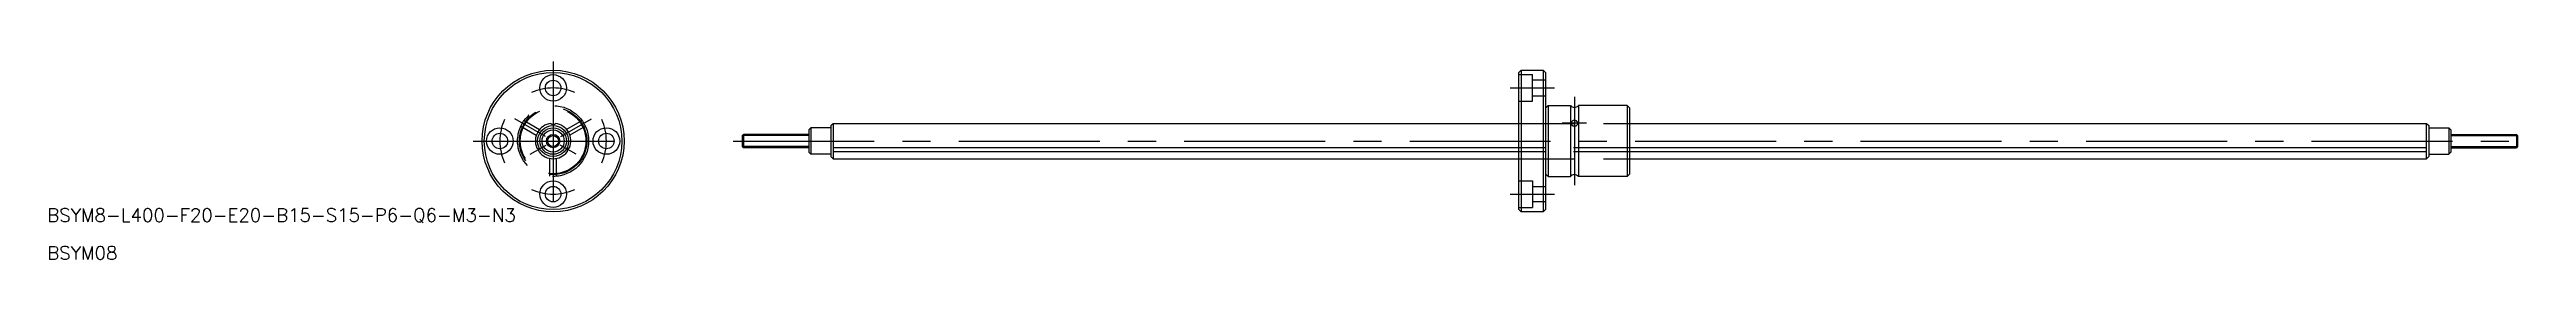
# Model space of a CAD drawing. Extents: x -113 to 445, y -27 to 18.
import ezdxf

# ---------------------------------------------------------------- set-up
doc = ezdxf.new("R2010")
doc.units = 0
doc.linetypes.add('CENTER', pattern=[50.8, 31.75, -6.35, 6.35, -6.35])
doc.linetypes.add('DASHED', pattern=[19.05, 12.7, -6.35])
doc.layers.get('0').update_dxf_attribs({"linetype": 'CONTINUOUS'})
doc.layers.add('CENTER', color=1, linetype='CENTER')
doc.styles.get("Standard").update_dxf_attribs({"font": 'txt.shx', "height": 3, "bigfont": 'bigfont.shx'})

msp = doc.modelspace()

# ---------------------------------------------------------------- linework, layer by layer
at = {"color": 7, "linetype": 'CONTINUOUS'}
for p, q in [((217.59, 15.5), (218.09, 16)), ((217.59, -15.5), (217.59, 15.5)), ((218.09, 16), (218.09, -16)), ((218.09, 16), (223.09, 16)), ((223.09, 16), (223.09, -16)), ((223.09, 16), (223.59, 15.5)), ((223.59, 15.5), (223.59, -15.5)), ((223.59, 15.5), (223.59, -15.5)), ((224.19, 8), (223.59, 7.4)), ((224.19, 8), (224.19, -8)), ((224.19, 8), (229.19, 8)), ((229.19, 8), (229.19, -8)), ((241.99, 8), (230.99, 8)), ((230.99, 8), (230.99, -8)), ((241.99, 8), (241.99, -8)), ((242.59, 7.4), (241.99, 8)), ((242.59, -7.4), (242.59, 7.4)), ((42.59, 1.23), (42.86, 1.5)), ((42.59, 1.23), (42.59, -1.23)), ((57.59, 1.5), (42.86, 1.5)), ((42.86, 1.5), (42.86, -1.5)), ((58.09, 3), (57.59, 2.5)), ((57.59, 2.5), (57.59, -2.5)), ((58.09, 3), (58.09, -3)), ((62.59, 3), (58.09, 3)), ((62.59, 3.5), (63.09, 4)), ((62.59, 3.5), (62.59, -3.5)), ((63.09, 4), (217.59, 4)), ((63.09, 4), (63.09, -4)), ((242.59, 4), (422.09, 4)), ((422.09, 4), (422.59, 3.5)), ((422.09, -4), (422.09, 4)), ((422.59, 3.5), (422.59, -3.5)), ((422.59, 3), (427.09, 3)), ((427.09, 3), (427.09, -3)), ((427.09, 3), (427.59, 2.5)), ((427.59, 2.5), (427.59, -2.5)), ((427.59, 1.5), (442.32, 1.5)), ((442.32, 1.5), (442.32, -1.5)), ((442.59, 1.23), (442.32, 1.5)), ((442.59, 1.23), (442.59, -1.23)), ((42.59, -1.23), (42.86, -1.5)), ((57.59, -1.5), (42.86, -1.5)), ((57.59, -2.5), (58.09, -3)), ((62.59, -3), (58.09, -3)), ((62.59, -3.5), (63.09, -4)), ((217.59, -1.51), (63.09, -1.51)), ((217.59, -2.45), (63.09, -2.45)), ((63.09, -4), (217.59, -4)), ((422.09, -1.51), (242.59, -1.51)), ((422.09, -2.45), (242.59, -2.45)), ((242.59, -4), (422.09, -4)), ((422.09, -4), (422.59, -3.5)), ((422.59, -3), (427.09, -3)), ((427.59, -2.5), (427.09, -3)), ((427.59, -1.5), (442.32, -1.5)), ((442.59, -1.23), (442.32, -1.5)), ((223.59, -7.4), (224.19, -8)), ((224.19, -8), (229.19, -8)), ((241.99, -8), (230.99, -8)), ((242.59, -7.4), (241.99, -8)), ((217.59, -15.5), (218.09, -16)), ((223.09, -16), (218.09, -16)), ((223.59, -15.5), (223.09, -16))]:
    msp.add_line(p, q, dxfattribs=at)
at = {"color": 3, "linetype": 'DASHED'}
for p, q in [((217.59, 15), (220.69, 15)), ((220.69, 9), (220.69, 15)), ((223.59, 13.75), (220.69, 13.75)), ((217.59, 9), (220.69, 9)), ((220.69, 10.25), (223.59, 10.25)), ((-7.27, 3.33), (-3.78, 1.32)), ((-6.52, 4.63), (-3.03, 2.61)), ((6.51, 4.66), (3.02, 2.62)), ((7.26, 3.36), (3.77, 1.33)), ((217.59, 4), (242.59, 4)), ((-0.75, -7.96), (-0.75, -3.93)), ((0.75, -7.96), (0.75, -3.93)), ((242.59, -1.51), (217.59, -1.51)), ((242.59, -2.45), (217.59, -2.45)), ((217.59, -4), (242.59, -4)), ((217.59, -9), (220.69, -9)), ((220.69, -9), (220.69, -15)), ((220.69, -10.25), (223.59, -10.25)), ((217.59, -15), (220.69, -15)), ((223.59, -13.75), (220.69, -13.75))]:
    msp.add_line(p, q, dxfattribs=at)
at = {"color": 3, "linetype": 'CONTINUOUS'}
for p, q in [((57.59, 1.23), (42.59, 1.23)), ((427.59, 1.23), (442.59, 1.23)), ((57.59, -1.23), (42.59, -1.23)), ((427.59, -1.23), (442.59, -1.23))]:
    msp.add_line(p, q, dxfattribs=at)
at = {"color": 7, "linetype": 'CONTINUOUS'}
msp.add_polyline3d([(229.34, 4.02, 0), (229.34, 3.98, 0), (229.35, 3.95, 0), (229.35, 3.92, 0), (229.36, 3.89, 0), (229.37, 3.86, 0), (229.38, 3.83, 0), (229.39, 3.8, 0), (229.4, 3.77, 0), (229.42, 3.74, 0), (229.43, 3.71, 0), (229.45, 3.69, 0), (229.47, 3.66, 0), (229.49, 3.63, 0), (229.51, 3.61, 0), (229.54, 3.59, 0), (229.56, 3.56, 0), (229.59, 3.54, 0), (229.62, 3.52, 0), (229.65, 3.5, 0), (229.68, 3.48, 0), (229.71, 3.47, 0), (229.74, 3.45, 0), (229.77, 3.44, 0), (229.81, 3.43, 0), (229.84, 3.41, 0), (229.88, 3.4, 0), (229.91, 3.4, 0), (229.95, 3.39, 0), (229.98, 3.38, 0), (230.02, 3.38, 0), (230.06, 3.38, 0), (230.09, 3.38, 0), (230.13, 3.38, 0), (230.17, 3.38, 0), (230.2, 3.38, 0), (230.24, 3.39, 0), (230.28, 3.4, 0), (230.31, 3.4, 0), (230.35, 3.41, 0), (230.38, 3.43, 0), (230.41, 3.44, 0), (230.45, 3.45, 0), (230.48, 3.47, 0), (230.51, 3.48, 0), (230.54, 3.5, 0), (230.57, 3.52, 0), (230.6, 3.54, 0), (230.62, 3.56, 0), (230.65, 3.59, 0), (230.67, 3.61, 0), (230.7, 3.63, 0), (230.72, 3.66, 0), (230.74, 3.69, 0), (230.76, 3.71, 0), (230.77, 3.74, 0), (230.79, 3.77, 0), (230.8, 3.8, 0), (230.81, 3.83, 0), (230.82, 3.86, 0), (230.83, 3.89, 0), (230.84, 3.92, 0), (230.84, 3.95, 0), (230.84, 3.98, 0), (230.84, 4.02, 0), (230.84, 4.05, 0), (230.84, 4.08, 0), (230.84, 4.11, 0), (230.83, 4.14, 0), (230.82, 4.17, 0), (230.81, 4.2, 0), (230.8, 4.23, 0), (230.79, 4.26, 0), (230.77, 4.29, 0), (230.76, 4.32, 0), (230.74, 4.34, 0), (230.72, 4.37, 0), (230.7, 4.4, 0), (230.67, 4.42, 0), (230.65, 4.45, 0), (230.62, 4.47, 0), (230.6, 4.49, 0), (230.57, 4.51, 0), (230.54, 4.53, 0), (230.51, 4.55, 0), (230.48, 4.56, 0), (230.45, 4.58, 0), (230.41, 4.59, 0), (230.38, 4.61, 0), (230.35, 4.62, 0), (230.31, 4.63, 0), (230.28, 4.64, 0), (230.24, 4.64, 0), (230.2, 4.65, 0), (230.17, 4.65, 0), (230.13, 4.65, 0), (230.09, 4.66, 0), (230.06, 4.65, 0), (230.02, 4.65, 0), (229.98, 4.65, 0), (229.95, 4.64, 0), (229.91, 4.64, 0), (229.88, 4.63, 0), (229.84, 4.62, 0), (229.81, 4.61, 0), (229.77, 4.59, 0), (229.74, 4.58, 0), (229.71, 4.56, 0), (229.68, 4.55, 0), (229.65, 4.53, 0), (229.62, 4.51, 0), (229.59, 4.49, 0), (229.56, 4.47, 0), (229.54, 4.45, 0), (229.51, 4.42, 0), (229.49, 4.4, 0), (229.47, 4.37, 0), (229.45, 4.34, 0), (229.43, 4.32, 0), (229.42, 4.29, 0), (229.4, 4.26, 0), (229.39, 4.23, 0), (229.38, 4.2, 0), (229.37, 4.17, 0), (229.36, 4.14, 0), (229.35, 4.11, 0), (229.35, 4.08, 0), (229.34, 4.05, 0), (229.34, 4.02, 0)], dxfattribs=at)
for centre, radius in [((0, 0), 16), ((0, 0), 15.5), ((0, 12), 3), ((0, 12), 1.75), ((-12, 0), 3), ((-12, 0), 1.75), ((0, 0), 3.5), ((0, 0), 3), ((0, 0), 2.5), ((0, 0), 1.5), ((12, 0), 3), ((12, 0), 1.75), ((0, -12), 3), ((0, -12), 1.75)]:
    msp.add_circle(centre, radius, dxfattribs=at)
at = {"color": 3, "linetype": 'DASHED'}
for radius in [8, 7.6, 7.4]:
    msp.add_circle((0, 0), radius, dxfattribs=at)
at = {"color": 3, "linetype": 'CONTINUOUS'}
msp.add_circle((0, 0), 1.23, dxfattribs=at)
at = {"color": 7, "linetype": 'CONTINUOUS'}
for centre, radius, start, end in [((230.09, 8.81), 1.21, 222.075, 317.925), ((0, 0), 4, 97.8517, 202.1483), ((0, 4.8), 1, 236.8771, 303.1229), ((0, 0), 4, 337.8517, 82.1483), ((-4.16, -2.4), 1, 356.8771, 63.1229), ((0, 0), 4, 217.8517, 322.1483), ((4.16, -2.4), 1, 116.8771, 183.1229), ((230.09, -8.81), 1.21, 42.075, 137.925)]:
    msp.add_arc(centre, radius, start, end, dxfattribs=at)
at = {"layer": 'CENTER', "color": 1, "linetype": 'CENTER'}
for p, q in [((0, 18), (0, -18)), ((215.59, 12), (225.59, 12)), ((230.09, 10), (230.09, -10)), ((-18, 0), (18, 0)), ((-1.73, 1), (-8.66, 5)), ((1.73, 1.01), (8.64, 5.03)), ((40.59, 0), (444.59, 0)), ((232.84, 4.02), (227.34, 4.02)), ((-5.2, -3), (-1.56, -0.9)), ((5.2, -3), (1.56, -0.9)), ((215.59, -12), (225.59, -12))]:
    msp.add_line(p, q, dxfattribs=at)
for start, end in [(65.9506, 114.0494), (155.9506, 204.0494), (335.9506, 24.0494), (245.9506, 294.0494)]:
    msp.add_arc((0, 0), 12, start, end, dxfattribs=at)

# ---------------------------------------------------------------- texts
at = {"color": 7, "linetype": 'CONTINUOUS'}
for s, p in [('BSYM8-L400-F20-E20-B15-S15-P6-Q6-M3-N3', (-113.97, -18.23)), ('BSYM08', (-113.97, -26.8))]:
    msp.add_text(s, height=3, dxfattribs=at).set_placement(p)

doc.saveas('drawing.dxf')
